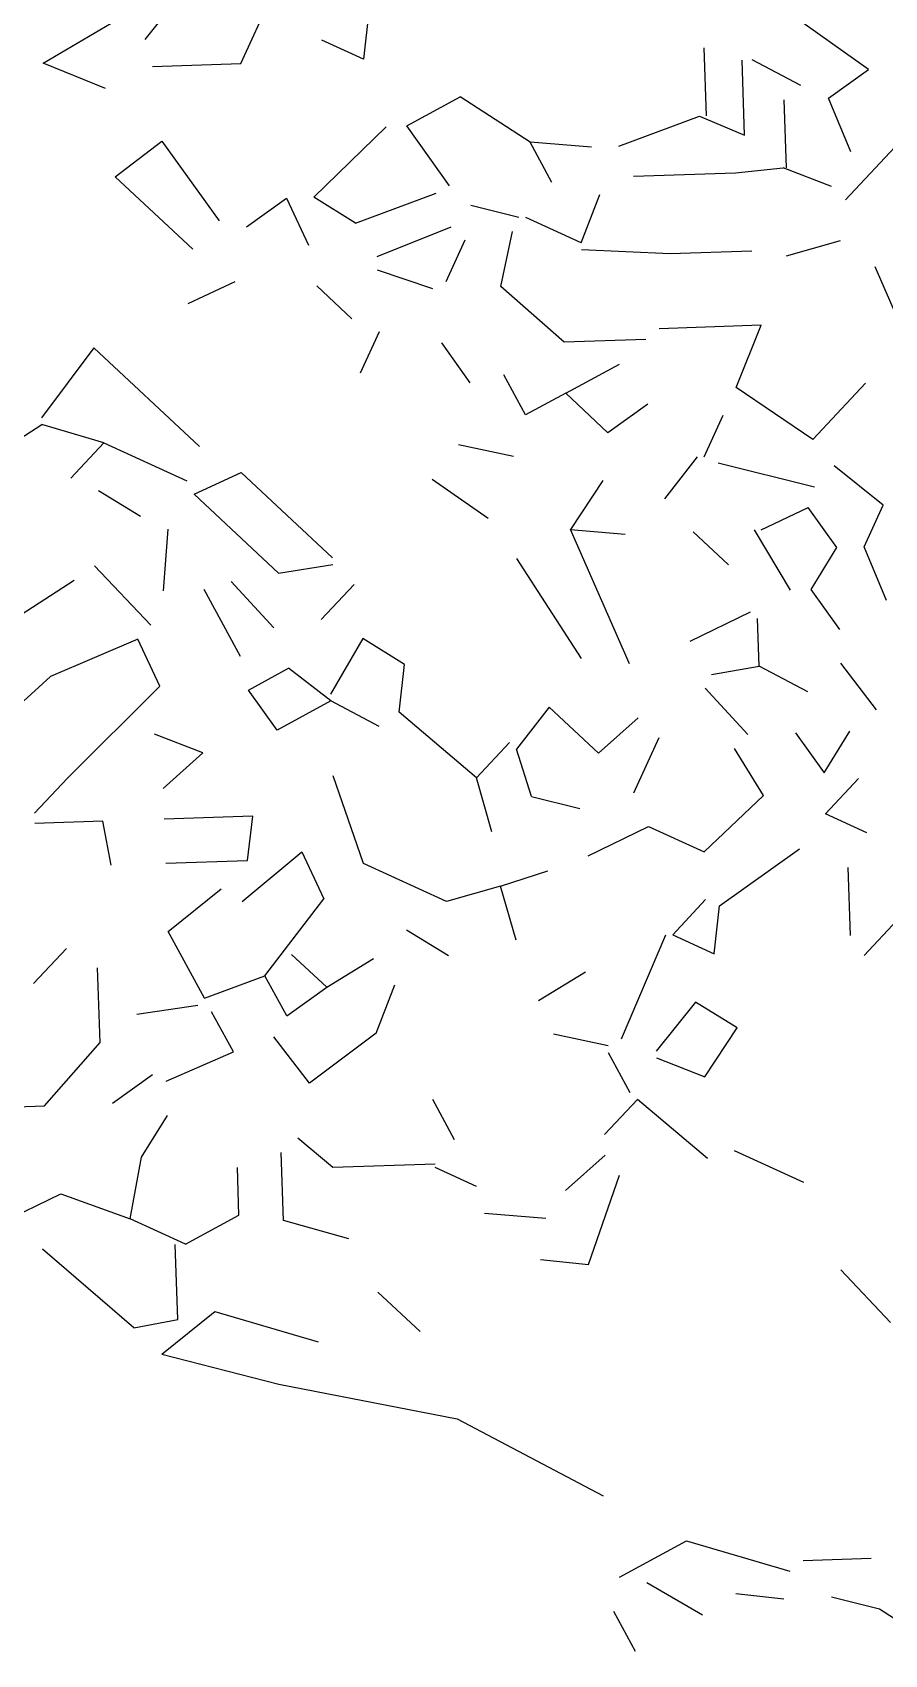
# Model space of a CAD drawing. Header units: inches. Extents: x -241 to -33, y 8 to 217.
# Drawn here: x -123.82 to -98.81, y 50.63 to 98.27 of the extents above; entities that cross this region are included whole.
import ezdxf

# ---------------------------------------------------------------- set-up
doc = ezdxf.new("R2010")
doc.units = ezdxf.units.IN
doc.header["$MEASUREMENT"] = 0
doc.layers.add('cben.net', color=7, linetype='Continuous')

# ---------------------------------------------------------------- blocks, each defined once
blk = doc.blocks.new('A$C18E60CC8')
at = {"layer": 'cben.net', "color": 3, "linetype": 'Continuous'}
for p, q in [((122.823, 89.231), (124.127, 92.076)), ((122.823, 89.231), (124.127, 92.076)), ((122.823, 89.231), (124.127, 92.076)), ((141.238, 89.052), (137.754, 91.536)), ((141.238, 89.052), (137.754, 91.536)), ((141.238, 89.052), (137.754, 91.536)), ((141.238, 89.052), (137.754, 91.536)), ((121.15, 91.375), (119.996, 89.936)), ((121.15, 91.375), (119.996, 89.936)), ((126.573, 90.758), (126.422, 89.352)), ((117.019, 89.235), (119.176, 90.509)), ((126.422, 89.352), (125.2, 89.912)), ((126.422, 89.352), (125.2, 89.912)), ((136.483, 87.691), (136.415, 89.689)), ((118.845, 88.495), (117.019, 89.235)), ((118.845, 88.495), (117.019, 89.235)), ((118.845, 88.495), (117.019, 89.235)), ((118.845, 88.495), (117.019, 89.235)), ((118.845, 88.495), (117.019, 89.235)), ((118.845, 88.495), (117.019, 89.235)), ((118.845, 88.495), (117.019, 89.235)), ((118.845, 88.495), (117.019, 89.235)), ((120.225, 89.143), (122.823, 89.231)), ((120.225, 89.143), (122.823, 89.231)), ((120.225, 89.143), (122.823, 89.231)), ((137.602, 87.129), (137.529, 89.326)), ((137.602, 87.129), (137.529, 89.326)), ((137.602, 87.129), (137.529, 89.326)), ((137.602, 87.129), (137.529, 89.326)), ((139.254, 88.585), (137.829, 89.335)), ((140.067, 88.211), (141.238, 89.052)), ((140.067, 88.211), (141.238, 89.052)), ((140.067, 88.211), (141.238, 89.052)), ((127.687, 87.394), (129.26, 88.248)), ((127.687, 87.394), (129.26, 88.248)), ((127.687, 87.394), (129.26, 88.248)), ((127.687, 87.394), (129.26, 88.248)), ((127.687, 87.394), (129.26, 88.248)), ((131.305, 86.915), (129.26, 88.248)), ((131.305, 86.915), (129.26, 88.248)), ((131.305, 86.915), (129.26, 88.248)), ((131.305, 86.915), (129.26, 88.248)), ((131.305, 86.915), (129.26, 88.248)), ((138.834, 86.169), (138.766, 88.167)), ((140.72, 86.633), (140.067, 88.211)), ((140.72, 86.633), (140.067, 88.211)), ((133.911, 86.803), (136.284, 87.684)), ((133.911, 86.803), (136.284, 87.684)), ((136.284, 87.684), (137.602, 87.129)), ((136.284, 87.684), (137.602, 87.129)), ((136.284, 87.684), (137.602, 87.129)), ((136.284, 87.684), (137.602, 87.129)), ((124.957, 85.3), (127.086, 87.374)), ((124.957, 85.3), (127.086, 87.374)), ((124.957, 85.3), (127.086, 87.374)), ((124.957, 85.3), (127.086, 87.374)), ((128.947, 85.635), (127.687, 87.394)), ((128.947, 85.635), (127.687, 87.394)), ((128.947, 85.635), (127.687, 87.394)), ((119.132, 85.904), (120.498, 86.949)), ((119.132, 85.904), (120.498, 86.949)), ((120.498, 86.949), (122.179, 84.606)), ((120.498, 86.949), (122.179, 84.606)), ((120.498, 86.949), (122.179, 84.606)), ((120.498, 86.949), (122.179, 84.606)), ((120.498, 86.949), (122.179, 84.606)), ((120.498, 86.949), (122.179, 84.606)), ((133.11, 86.777), (131.305, 86.915)), ((133.11, 86.777), (131.305, 86.915)), ((131.946, 85.737), (131.305, 86.915)), ((131.946, 85.737), (131.305, 86.915)), ((131.946, 85.737), (131.305, 86.915)), ((131.946, 85.737), (131.305, 86.915)), ((131.946, 85.737), (131.305, 86.915)), ((140.566, 85.228), (142.306, 87.087)), ((140.566, 85.228), (142.306, 87.087)), ((121.406, 83.78), (119.132, 85.904)), ((121.406, 83.78), (119.132, 85.904)), ((134.341, 85.917), (137.34, 86.017)), ((134.341, 85.917), (137.34, 86.017)), ((134.341, 85.917), (137.34, 86.017)), ((137.34, 86.017), (138.734, 86.166)), ((140.154, 85.613), (138.734, 86.166)), ((140.154, 85.613), (138.734, 86.166)), ((122.985, 84.432), (124.156, 85.272)), ((122.985, 84.432), (124.156, 85.272)), ((122.985, 84.432), (124.156, 85.272)), ((124.156, 85.272), (124.805, 83.895)), ((124.156, 85.272), (124.805, 83.895)), ((124.156, 85.272), (124.805, 83.895)), ((126.182, 84.54), (124.957, 85.3)), ((126.182, 84.54), (124.957, 85.3)), ((126.182, 84.54), (124.957, 85.3)), ((126.182, 84.54), (124.957, 85.3)), ((126.182, 84.54), (124.957, 85.3)), ((126.182, 84.54), (128.555, 85.421)), ((126.182, 84.54), (128.555, 85.421)), ((126.182, 84.54), (128.555, 85.421)), ((126.182, 84.54), (128.555, 85.421)), ((126.182, 84.54), (128.555, 85.421)), ((126.182, 84.54), (128.555, 85.421)), ((126.182, 84.54), (128.555, 85.421)), ((126.182, 84.54), (128.555, 85.421)), ((132.806, 83.965), (133.358, 85.384)), ((132.806, 83.965), (133.358, 85.384)), ((132.806, 83.965), (133.358, 85.384)), ((130.981, 84.703), (129.567, 85.056)), ((130.981, 84.703), (129.567, 85.056)), ((126.817, 83.562), (128.987, 84.435)), ((126.817, 83.562), (128.987, 84.435)), ((126.817, 83.562), (128.987, 84.435)), ((126.817, 83.562), (128.987, 84.435)), ((132.806, 83.965), (131.18, 84.708)), ((128.842, 82.83), (129.401, 84.049)), ((130.448, 82.683), (130.792, 84.296)), ((130.448, 82.683), (130.792, 84.296)), ((130.448, 82.683), (130.792, 84.296)), ((130.448, 82.683), (130.792, 84.296)), ((130.448, 82.683), (130.792, 84.296)), ((130.448, 82.683), (130.792, 84.296)), ((140.407, 84.02), (138.821, 83.568)), ((140.407, 84.02), (138.821, 83.568)), ((140.407, 84.02), (138.821, 83.568)), ((140.407, 84.02), (138.821, 83.568)), ((140.407, 84.02), (138.821, 83.568)), ((140.407, 84.02), (138.821, 83.568)), ((140.407, 84.02), (138.821, 83.568)), ((132.814, 83.763), (135.419, 83.652)), ((132.814, 83.763), (135.419, 83.652)), ((135.419, 83.652), (137.816, 83.732)), ((135.419, 83.652), (137.816, 83.732)), ((135.419, 83.652), (137.816, 83.732)), ((128.45, 82.615), (126.83, 83.163)), ((128.45, 82.615), (126.83, 83.163)), ((128.45, 82.615), (126.83, 83.163)), ((142.3, 81.282), (141.434, 83.254)), ((142.3, 81.282), (141.434, 83.254)), ((142.3, 81.282), (141.434, 83.254)), ((142.3, 81.282), (141.434, 83.254)), ((122.639, 82.82), (121.258, 82.174)), ((122.639, 82.82), (121.258, 82.174)), ((122.639, 82.82), (121.258, 82.174)), ((126.077, 81.735), (125.045, 82.701)), ((126.077, 81.735), (125.045, 82.701)), ((126.077, 81.735), (125.045, 82.701)), ((132.305, 81.046), (130.448, 82.683)), ((132.305, 81.046), (130.448, 82.683)), ((138.091, 81.542), (135.092, 81.44)), ((138.091, 81.542), (135.092, 81.44)), ((138.091, 81.542), (135.092, 81.44)), ((137.353, 79.717), (138.091, 81.542)), ((137.353, 79.717), (138.091, 81.542)), ((137.353, 79.717), (138.091, 81.542)), ((137.353, 79.717), (138.091, 81.542)), ((137.353, 79.717), (138.091, 81.542)), ((137.353, 79.717), (138.091, 81.542)), ((137.353, 79.717), (138.091, 81.542)), ((137.353, 79.717), (138.091, 81.542)), ((137.353, 79.717), (138.091, 81.542)), ((137.353, 79.717), (138.091, 81.542)), ((126.332, 80.143), (126.89, 81.363)), ((126.332, 80.143), (126.89, 81.363)), ((126.332, 80.143), (126.89, 81.363)), ((128.703, 81.024), (129.543, 79.852)), ((128.703, 81.024), (129.543, 79.852)), ((134.703, 81.127), (132.305, 81.046)), ((134.703, 81.127), (132.305, 81.046)), ((134.703, 81.127), (132.305, 81.046)), ((118.5, 80.88), (116.971, 78.827)), ((121.602, 77.983), (118.5, 80.88)), ((121.602, 77.983), (118.5, 80.88)), ((121.602, 77.983), (118.5, 80.88)), ((131.177, 78.907), (130.536, 80.085)), ((131.177, 78.907), (130.536, 80.085)), ((131.177, 78.907), (130.536, 80.085)), ((131.177, 78.907), (130.536, 80.085)), ((131.177, 78.907), (130.536, 80.085)), ((131.177, 78.907), (130.536, 80.085)), ((131.177, 78.907), (130.536, 80.085)), ((132.354, 79.547), (133.927, 80.4)), ((132.354, 79.547), (133.927, 80.4)), ((139.605, 78.192), (137.353, 79.717)), ((139.605, 78.192), (137.353, 79.717)), ((141.151, 79.845), (139.605, 78.192)), ((141.151, 79.845), (139.605, 78.192)), ((141.151, 79.845), (139.605, 78.192)), ((132.354, 79.547), (131.177, 78.907)), ((132.354, 79.547), (131.177, 78.907)), ((133.594, 78.387), (132.354, 79.547)), ((133.594, 78.387), (132.354, 79.547)), ((133.594, 78.387), (132.354, 79.547)), ((134.767, 79.228), (133.594, 78.387)), ((115.018, 77.36), (116.979, 78.627)), ((115.018, 77.36), (116.979, 78.627)), ((115.018, 77.36), (116.979, 78.627)), ((115.018, 77.36), (116.979, 78.627)), ((115.018, 77.36), (116.979, 78.627)), ((115.018, 77.36), (116.979, 78.627)), ((115.018, 77.36), (116.979, 78.627)), ((115.018, 77.36), (116.979, 78.627)), ((115.018, 77.36), (116.979, 78.627)), ((118.797, 78.087), (116.979, 78.627)), ((118.797, 78.087), (116.979, 78.627)), ((118.797, 78.087), (116.979, 78.627)), ((118.797, 78.087), (116.979, 78.627)), ((118.797, 78.087), (116.979, 78.627)), ((118.797, 78.087), (116.979, 78.627)), ((118.797, 78.087), (116.979, 78.627)), ((118.797, 78.087), (116.979, 78.627)), ((118.797, 78.087), (116.979, 78.627)), ((136.419, 77.682), (136.979, 78.902)), ((117.83, 77.054), (118.797, 78.087)), ((117.83, 77.054), (118.797, 78.087)), ((117.83, 77.054), (118.797, 78.087)), ((118.797, 78.087), (121.234, 76.97)), ((129.203, 78.04), (130.816, 77.693)), ((129.203, 78.04), (130.816, 77.693)), ((135.26, 76.443), (136.219, 77.675)), ((135.26, 76.443), (136.219, 77.675)), ((135.26, 76.443), (136.219, 77.675)), ((135.26, 76.443), (136.219, 77.675)), ((135.26, 76.443), (136.219, 77.675)), ((121.448, 76.577), (122.827, 77.223)), ((122.827, 77.223), (125.513, 74.713)), ((122.827, 77.223), (125.513, 74.713)), ((122.827, 77.223), (125.513, 74.713)), ((139.651, 76.791), (136.827, 77.496)), ((139.651, 76.791), (136.827, 77.496)), ((139.651, 76.791), (136.827, 77.496)), ((139.651, 76.791), (136.827, 77.496)), ((139.651, 76.791), (136.827, 77.496)), ((139.651, 76.791), (136.827, 77.496)), ((139.651, 76.791), (136.827, 77.496)), ((139.651, 76.791), (136.827, 77.496)), ((139.651, 76.791), (136.827, 77.496)), ((141.671, 76.26), (140.231, 77.411)), ((141.671, 76.26), (140.231, 77.411)), ((130.076, 75.868), (128.438, 77.012)), ((130.076, 75.868), (128.438, 77.012)), ((130.076, 75.868), (128.438, 77.012)), ((130.076, 75.868), (128.438, 77.012)), ((130.076, 75.868), (128.438, 77.012)), ((130.076, 75.868), (128.438, 77.012)), ((130.076, 75.868), (128.438, 77.012)), ((133.442, 76.983), (132.49, 75.549)), ((133.442, 76.983), (132.49, 75.549)), ((119.87, 75.923), (118.643, 76.683)), ((119.87, 75.923), (118.643, 76.683)), ((119.87, 75.923), (118.643, 76.683)), ((119.87, 75.923), (118.643, 76.683)), ((119.87, 75.923), (118.643, 76.683)), ((119.87, 75.923), (118.643, 76.683)), ((119.87, 75.923), (118.643, 76.683)), ((119.87, 75.923), (118.643, 76.683)), ((123.928, 74.258), (121.448, 76.577)), ((123.928, 74.258), (121.448, 76.577)), ((123.928, 74.258), (121.448, 76.577)), ((123.928, 74.258), (121.448, 76.577)), ((123.928, 74.258), (121.448, 76.577)), ((141.112, 75.038), (141.671, 76.26)), ((138.093, 75.538), (139.473, 76.187)), ((138.093, 75.538), (139.473, 76.187)), ((138.093, 75.538), (139.473, 76.187)), ((138.093, 75.538), (139.473, 76.187)), ((138.093, 75.538), (139.473, 76.187)), ((138.093, 75.538), (139.473, 76.187)), ((138.093, 75.538), (139.473, 76.187)), ((140.312, 75.013), (139.473, 76.187)), ((140.312, 75.013), (139.473, 76.187)), ((140.312, 75.013), (139.473, 76.187)), ((140.312, 75.013), (139.473, 76.187)), ((140.312, 75.013), (139.473, 76.187)), ((140.312, 75.013), (139.473, 76.187)), ((140.312, 75.013), (139.473, 76.187)), ((140.312, 75.013), (139.473, 76.187)), ((140.312, 75.013), (139.473, 76.187)), ((140.312, 75.013), (139.473, 76.187)), ((140.312, 75.013), (139.473, 76.187)), ((140.312, 75.013), (139.473, 76.187)), ((140.312, 75.013), (139.473, 76.187)), ((120.544, 73.744), (120.683, 75.551)), ((120.544, 73.744), (120.683, 75.551)), ((120.544, 73.744), (120.683, 75.551)), ((120.544, 73.744), (120.683, 75.551)), ((120.544, 73.744), (120.683, 75.551)), ((134.224, 71.603), (132.49, 75.549)), ((134.224, 71.603), (132.49, 75.549)), ((134.224, 71.603), (132.49, 75.549)), ((134.224, 71.603), (132.49, 75.549)), ((134.224, 71.603), (132.49, 75.549)), ((134.224, 71.603), (132.49, 75.549)), ((134.224, 71.603), (132.49, 75.549)), ((134.224, 71.603), (132.49, 75.549)), ((132.49, 75.549), (134.095, 75.403)), ((136.095, 75.471), (137.128, 74.506)), ((136.095, 75.471), (137.128, 74.506)), ((138.953, 73.766), (137.893, 75.531)), ((138.953, 73.766), (137.893, 75.531)), ((138.953, 73.766), (137.893, 75.531)), ((138.953, 73.766), (137.893, 75.531)), ((139.554, 73.786), (140.312, 75.013)), ((139.554, 73.786), (140.312, 75.013)), ((139.554, 73.786), (140.312, 75.013)), ((139.554, 73.786), (140.312, 75.013)), ((139.554, 73.786), (140.312, 75.013)), ((139.554, 73.786), (140.312, 75.013)), ((141.764, 73.46), (141.112, 75.038)), ((141.764, 73.46), (141.112, 75.038)), ((118.519, 74.476), (120.178, 72.731)), ((118.519, 74.476), (120.178, 72.731)), ((118.519, 74.476), (120.178, 72.731)), ((118.519, 74.476), (120.178, 72.731)), ((118.519, 74.476), (120.178, 72.731)), ((123.928, 74.258), (125.521, 74.513)), ((123.928, 74.258), (125.521, 74.513)), ((132.817, 71.759), (130.917, 74.694)), ((132.817, 71.759), (130.917, 74.694)), ((132.817, 71.759), (130.917, 74.694)), ((132.817, 71.759), (130.917, 74.694)), ((132.817, 71.759), (130.917, 74.694)), ((132.817, 71.759), (130.917, 74.694)), ((114.994, 72.156), (117.931, 74.057)), ((114.994, 72.156), (117.931, 74.057)), ((114.994, 72.156), (117.931, 74.057)), ((122.536, 74.013), (123.783, 72.653)), ((122.536, 74.013), (123.783, 72.653)), ((125.176, 72.9), (126.141, 73.932)), ((125.176, 72.9), (126.141, 73.932)), ((122.811, 71.819), (121.743, 73.784)), ((122.811, 71.819), (121.743, 73.784)), ((122.811, 71.819), (121.743, 73.784)), ((140.394, 72.612), (139.554, 73.786)), ((140.394, 72.612), (139.554, 73.786)), ((140.394, 72.612), (139.554, 73.786)), ((140.394, 72.612), (139.554, 73.786)), ((140.394, 72.612), (139.554, 73.786)), ((136.003, 72.264), (137.774, 73.125)), ((136.003, 72.264), (137.774, 73.125)), ((136.003, 72.264), (137.774, 73.125)), ((136.003, 72.264), (137.774, 73.125)), ((136.003, 72.264), (137.774, 73.125)), ((138.029, 71.534), (137.981, 72.933)), ((138.029, 71.534), (137.981, 72.933)), ((138.029, 71.534), (137.981, 72.933)), ((119.791, 72.319), (117.228, 71.232)), ((119.791, 72.319), (117.228, 71.232)), ((119.791, 72.319), (117.228, 71.232)), ((119.791, 72.319), (117.228, 71.232)), ((120.438, 70.939), (119.791, 72.319)), ((120.438, 70.939), (119.791, 72.319)), ((126.394, 72.341), (125.449, 70.708)), ((126.394, 72.341), (125.449, 70.708)), ((126.394, 72.341), (125.449, 70.708)), ((127.621, 71.583), (126.394, 72.341)), ((127.621, 71.583), (126.394, 72.341)), ((127.621, 71.583), (126.394, 72.341)), ((127.621, 71.583), (126.394, 72.341)), ((127.621, 71.583), (126.394, 72.341)), ((127.621, 71.583), (126.394, 72.341)), ((123.043, 70.827), (124.222, 71.468)), ((123.043, 70.827), (124.222, 71.468)), ((125.457, 70.508), (124.222, 71.468)), ((125.457, 70.508), (124.222, 71.468)), ((127.469, 70.175), (127.621, 71.583)), ((127.469, 70.175), (127.621, 71.583)), ((127.469, 70.175), (127.621, 71.583)), ((136.635, 71.287), (138.029, 71.534)), ((136.635, 71.287), (138.029, 71.534)), ((139.455, 70.781), (138.029, 71.534)), ((139.455, 70.781), (138.029, 71.534)), ((139.455, 70.781), (138.029, 71.534)), ((139.455, 70.781), (138.029, 71.534)), ((139.455, 70.781), (138.029, 71.534)), ((139.455, 70.781), (138.029, 71.534)), ((139.455, 70.781), (138.029, 71.534)), ((139.455, 70.781), (138.029, 71.534)), ((141.475, 70.25), (140.427, 71.614)), ((141.475, 70.25), (140.427, 71.614)), ((141.475, 70.25), (140.427, 71.614)), ((141.475, 70.25), (140.427, 71.614)), ((141.475, 70.25), (140.427, 71.614)), ((141.475, 70.25), (140.427, 71.614)), ((141.475, 70.25), (140.427, 71.614)), ((117.228, 71.232), (115.869, 69.985)), ((117.728, 68.245), (120.438, 70.939)), ((117.728, 68.245), (120.438, 70.939)), ((117.728, 68.245), (120.438, 70.939)), ((117.728, 68.245), (120.438, 70.939)), ((123.884, 69.655), (123.043, 70.827)), ((123.884, 69.655), (123.043, 70.827)), ((123.884, 69.655), (123.043, 70.827)), ((123.884, 69.655), (123.043, 70.827)), ((123.884, 69.655), (123.043, 70.827)), ((123.884, 69.655), (123.043, 70.827)), ((123.884, 69.655), (123.043, 70.827)), ((125.457, 70.508), (123.884, 69.655)), ((125.457, 70.508), (123.884, 69.655)), ((125.457, 70.508), (123.884, 69.655)), ((125.457, 70.508), (123.884, 69.655)), ((126.881, 69.756), (125.457, 70.508)), ((126.881, 69.756), (125.457, 70.508)), ((126.881, 69.756), (125.457, 70.508)), ((137.697, 69.521), (136.448, 70.88)), ((137.697, 69.521), (136.448, 70.88)), ((137.697, 69.521), (136.448, 70.88)), ((137.697, 69.521), (136.448, 70.88)), ((137.697, 69.521), (136.448, 70.88)), ((129.736, 68.253), (127.469, 70.175)), ((129.736, 68.253), (127.469, 70.175)), ((129.736, 68.253), (127.469, 70.175)), ((129.736, 68.253), (127.469, 70.175)), ((129.736, 68.253), (127.469, 70.175)), ((129.736, 68.253), (127.469, 70.175)), ((129.736, 68.253), (127.469, 70.175)), ((129.736, 68.253), (127.469, 70.175)), ((129.736, 68.253), (127.469, 70.175)), ((131.865, 70.325), (130.908, 69.091)), ((131.865, 70.325), (130.908, 69.091)), ((131.865, 70.325), (130.908, 69.091)), ((131.865, 70.325), (130.908, 69.091)), ((133.314, 68.974), (131.865, 70.325)), ((133.314, 68.974), (131.865, 70.325)), ((133.314, 68.974), (134.478, 70.014)), ((133.314, 68.974), (134.478, 70.014)), ((133.314, 68.974), (134.478, 70.014)), ((133.314, 68.974), (134.478, 70.014)), ((133.314, 68.974), (134.478, 70.014)), ((133.314, 68.974), (134.478, 70.014)), ((139.094, 69.569), (139.935, 68.397)), ((139.094, 69.569), (139.935, 68.397)), ((139.094, 69.569), (139.935, 68.397)), ((139.094, 69.569), (139.935, 68.397)), ((139.094, 69.569), (139.935, 68.397)), ((139.094, 69.569), (139.935, 68.397)), ((139.094, 69.569), (139.935, 68.397)), ((139.094, 69.569), (139.935, 68.397)), ((139.935, 68.397), (140.695, 69.622)), ((121.705, 68.981), (120.286, 69.534)), ((129.736, 68.253), (130.701, 69.285)), ((131.353, 67.705), (130.908, 69.091)), ((131.353, 67.705), (130.908, 69.091)), ((134.352, 67.808), (135.099, 69.434)), ((134.352, 67.808), (135.099, 69.434)), ((134.352, 67.808), (135.099, 69.434)), ((138.157, 67.736), (137.309, 69.109)), ((138.157, 67.736), (137.309, 69.109)), ((138.157, 67.736), (137.309, 69.109)), ((138.157, 67.736), (137.309, 69.109)), ((138.157, 67.736), (137.309, 69.109)), ((138.157, 67.736), (137.309, 69.109)), ((138.157, 67.736), (137.309, 69.109)), ((120.54, 67.941), (121.705, 68.981)), ((116.763, 67.213), (117.728, 68.245)), ((116.763, 67.213), (117.728, 68.245)), ((116.763, 67.213), (117.728, 68.245)), ((116.763, 67.213), (117.728, 68.245)), ((116.763, 67.213), (117.728, 68.245)), ((116.763, 67.213), (117.728, 68.245)), ((116.763, 67.213), (117.728, 68.245)), ((116.763, 67.213), (117.728, 68.245)), ((116.763, 67.213), (117.728, 68.245)), ((116.763, 67.213), (117.728, 68.245)), ((126.418, 65.739), (125.53, 68.309)), ((126.418, 65.739), (125.53, 68.309)), ((126.418, 65.739), (125.53, 68.309)), ((130.188, 66.665), (129.736, 68.253)), ((130.188, 66.665), (129.736, 68.253)), ((130.188, 66.665), (129.736, 68.253)), ((130.188, 66.665), (129.736, 68.253)), ((130.188, 66.665), (129.736, 68.253)), ((130.188, 66.665), (129.736, 68.253)), ((139.975, 67.196), (140.942, 68.229)), ((139.975, 67.196), (140.942, 68.229)), ((139.975, 67.196), (140.942, 68.229)), ((139.975, 67.196), (140.942, 68.229)), ((131.353, 67.705), (132.766, 67.354)), ((131.353, 67.705), (132.766, 67.354)), ((131.353, 67.705), (132.766, 67.354)), ((131.353, 67.705), (132.766, 67.354)), ((136.412, 66.075), (138.157, 67.736)), ((136.412, 66.075), (138.157, 67.736)), ((136.412, 66.075), (138.157, 67.736)), ((136.412, 66.075), (138.157, 67.736)), ((141.194, 66.638), (139.975, 67.196)), ((141.194, 66.638), (139.975, 67.196)), ((141.194, 66.638), (139.975, 67.196)), ((141.194, 66.638), (139.975, 67.196)), ((118.771, 66.98), (116.772, 66.912)), ((119.015, 65.687), (118.771, 66.98)), ((119.015, 65.687), (118.771, 66.98)), ((119.015, 65.687), (118.771, 66.98)), ((119.015, 65.687), (118.771, 66.98)), ((123.168, 67.128), (120.569, 67.04)), ((123.168, 67.128), (120.569, 67.04)), ((123.168, 67.128), (120.569, 67.04)), ((123.168, 67.128), (120.569, 67.04)), ((123.168, 67.128), (120.569, 67.04)), ((123.168, 67.128), (120.569, 67.04)), ((123.168, 67.128), (120.569, 67.04)), ((123.168, 67.128), (120.569, 67.04)), ((123.012, 65.823), (123.168, 67.128)), ((133.013, 65.96), (134.786, 66.821)), ((133.013, 65.96), (134.786, 66.821)), ((134.786, 66.821), (136.412, 66.075)), ((134.786, 66.821), (136.412, 66.075)), ((134.786, 66.821), (136.412, 66.075)), ((134.786, 66.821), (136.412, 66.075)), ((134.786, 66.821), (136.412, 66.075)), ((134.786, 66.821), (136.412, 66.075)), ((134.786, 66.821), (136.412, 66.075)), ((120.613, 65.742), (123.012, 65.823)), ((120.613, 65.742), (123.012, 65.823)), ((120.613, 65.742), (123.012, 65.823)), ((120.613, 65.742), (123.012, 65.823)), ((122.855, 64.618), (124.605, 66.077)), ((122.855, 64.618), (124.605, 66.077)), ((122.855, 64.618), (124.605, 66.077)), ((122.855, 64.618), (124.605, 66.077)), ((122.855, 64.618), (124.605, 66.077)), ((122.855, 64.618), (124.605, 66.077)), ((124.605, 66.077), (125.251, 64.698)), ((124.605, 66.077), (125.251, 64.698)), ((124.605, 66.077), (125.251, 64.698)), ((136.864, 64.49), (139.21, 66.171)), ((128.855, 64.62), (126.418, 65.739)), ((128.855, 64.62), (126.418, 65.739)), ((128.855, 64.62), (126.418, 65.739)), ((130.443, 65.074), (131.829, 65.521)), ((130.443, 65.074), (131.829, 65.521)), ((130.443, 65.074), (131.829, 65.521)), ((130.443, 65.074), (131.829, 65.521)), ((130.443, 65.074), (131.829, 65.521)), ((130.443, 65.074), (131.829, 65.521)), ((130.443, 65.074), (131.829, 65.521)), ((140.63, 65.618), (140.698, 63.618)), ((140.63, 65.618), (140.698, 63.618)), ((120.681, 63.743), (122.239, 64.995)), ((120.681, 63.743), (122.239, 64.995)), ((120.681, 63.743), (122.239, 64.995)), ((130.443, 65.074), (128.855, 64.62)), ((130.443, 65.074), (128.855, 64.62)), ((130.443, 65.074), (128.855, 64.62)), ((130.443, 65.074), (128.855, 64.62)), ((130.443, 65.074), (128.855, 64.62)), ((130.897, 63.488), (130.443, 65.074)), ((130.897, 63.488), (130.443, 65.074)), ((123.527, 62.439), (125.251, 64.698)), ((135.494, 63.642), (136.459, 64.677)), ((135.494, 63.642), (136.459, 64.677)), ((135.494, 63.642), (136.459, 64.677)), ((136.712, 63.085), (136.864, 64.49)), ((141.116, 63.034), (142.083, 64.067)), ((121.749, 61.778), (120.681, 63.743)), ((121.749, 61.778), (120.681, 63.743)), ((121.749, 61.778), (120.681, 63.743)), ((128.91, 63.021), (127.685, 63.779)), ((128.91, 63.021), (127.685, 63.779)), ((128.91, 63.021), (127.685, 63.779)), ((128.91, 63.021), (127.685, 63.779)), ((128.91, 63.021), (127.685, 63.779)), ((133.995, 60.591), (135.295, 63.636)), ((133.995, 60.591), (135.295, 63.636)), ((133.995, 60.591), (135.295, 63.636)), ((133.995, 60.591), (135.295, 63.636)), ((133.995, 60.591), (135.295, 63.636)), ((133.995, 60.591), (135.295, 63.636)), ((133.995, 60.591), (135.295, 63.636)), ((135.494, 63.642), (136.712, 63.085)), ((135.494, 63.642), (136.712, 63.085)), ((135.494, 63.642), (136.712, 63.085)), ((135.494, 63.642), (136.712, 63.085)), ((135.494, 63.642), (136.712, 63.085)), ((116.732, 62.21), (117.697, 63.243)), ((116.732, 62.21), (117.697, 63.243)), ((116.732, 62.21), (117.697, 63.243)), ((116.732, 62.21), (117.697, 63.243)), ((116.732, 62.21), (117.697, 63.243)), ((125.339, 62.1), (124.307, 63.065)), ((125.339, 62.1), (126.713, 62.946)), ((125.339, 62.1), (126.713, 62.946)), ((125.339, 62.1), (126.713, 62.946)), ((118.691, 60.476), (118.616, 62.673)), ((118.691, 60.476), (118.616, 62.673)), ((121.749, 61.778), (123.527, 62.439)), ((121.749, 61.778), (123.527, 62.439)), ((121.749, 61.778), (123.527, 62.439)), ((124.167, 61.26), (123.527, 62.439)), ((124.167, 61.26), (123.527, 62.439)), ((124.167, 61.26), (123.527, 62.439)), ((131.556, 61.708), (132.929, 62.556)), ((131.556, 61.708), (132.929, 62.556)), ((131.556, 61.708), (132.929, 62.556)), ((131.556, 61.708), (132.929, 62.556)), ((131.556, 61.708), (132.929, 62.556)), ((124.167, 61.26), (125.339, 62.1)), ((124.167, 61.26), (125.339, 62.1)), ((124.167, 61.26), (125.339, 62.1)), ((124.167, 61.26), (125.339, 62.1)), ((126.786, 60.749), (127.339, 62.168)), ((126.786, 60.749), (127.339, 62.168)), ((126.786, 60.749), (127.339, 62.168)), ((126.786, 60.749), (127.339, 62.168)), ((126.786, 60.749), (127.339, 62.168)), ((126.786, 60.749), (127.339, 62.168)), ((119.764, 61.311), (121.555, 61.573)), ((119.764, 61.311), (121.555, 61.573)), ((136.161, 61.664), (135.007, 60.225)), ((136.161, 61.664), (135.007, 60.225)), ((136.161, 61.664), (135.007, 60.225)), ((136.161, 61.664), (135.007, 60.225)), ((136.161, 61.664), (135.007, 60.225)), ((137.388, 60.905), (136.161, 61.664)), ((137.388, 60.905), (136.161, 61.664)), ((122.602, 60.207), (121.961, 61.384)), ((122.602, 60.207), (121.961, 61.384)), ((124.836, 59.28), (123.788, 60.648)), ((124.836, 59.28), (123.788, 60.648)), ((124.836, 59.28), (123.788, 60.648)), ((124.836, 59.28), (123.788, 60.648)), ((124.836, 59.28), (123.788, 60.648)), ((124.836, 59.28), (123.788, 60.648)), ((126.786, 60.749), (124.836, 59.28)), ((126.786, 60.749), (124.836, 59.28)), ((133.603, 60.377), (131.99, 60.723)), ((133.603, 60.377), (131.99, 60.723)), ((133.603, 60.377), (131.99, 60.723)), ((133.603, 60.377), (131.99, 60.723)), ((136.436, 59.473), (137.388, 60.905)), ((136.436, 59.473), (137.388, 60.905)), ((136.436, 59.473), (137.388, 60.905)), ((136.436, 59.473), (137.388, 60.905)), ((136.436, 59.473), (137.388, 60.905)), ((136.436, 59.473), (137.388, 60.905)), ((136.436, 59.473), (137.388, 60.905)), ((117.052, 58.618), (118.691, 60.476)), ((117.052, 58.618), (118.691, 60.476)), ((117.052, 58.618), (118.691, 60.476)), ((117.052, 58.618), (118.691, 60.476)), ((117.052, 58.618), (118.691, 60.476)), ((117.052, 58.618), (118.691, 60.476)), ((117.052, 58.618), (118.691, 60.476)), ((117.052, 58.618), (118.691, 60.476)), ((117.052, 58.618), (118.691, 60.476)), ((120.63, 59.339), (122.602, 60.207)), ((120.63, 59.339), (122.602, 60.207)), ((120.63, 59.339), (122.602, 60.207)), ((120.63, 59.339), (122.602, 60.207)), ((134.249, 58.998), (133.61, 60.179)), ((134.249, 58.998), (133.61, 60.179)), ((134.249, 58.998), (133.61, 60.179)), ((135.015, 60.024), (136.436, 59.473)), ((120.223, 59.526), (119.052, 58.685)), ((120.223, 59.526), (119.052, 58.685)), ((120.223, 59.526), (119.052, 58.685)), ((120.223, 59.526), (119.052, 58.685)), ((120.223, 59.526), (119.052, 58.685)), ((120.223, 59.526), (119.052, 58.685)), ((120.223, 59.526), (119.052, 58.685)), ((114.853, 58.542), (117.052, 58.618)), ((114.853, 58.542), (117.052, 58.618)), ((114.853, 58.542), (117.052, 58.618)), ((129.091, 57.623), (128.454, 58.802)), ((129.091, 57.623), (128.454, 58.802)), ((129.091, 57.623), (128.454, 58.802)), ((133.489, 57.773), (134.456, 58.806)), ((133.489, 57.773), (134.456, 58.806)), ((133.489, 57.773), (134.456, 58.806)), ((133.489, 57.773), (134.456, 58.806)), ((133.489, 57.773), (134.456, 58.806)), ((136.516, 57.074), (134.456, 58.806)), ((136.516, 57.074), (134.456, 58.806)), ((136.516, 57.074), (134.456, 58.806)), ((136.516, 57.074), (134.456, 58.806)), ((119.905, 57.114), (120.665, 58.339)), ((119.905, 57.114), (120.665, 58.339)), ((119.905, 57.114), (120.665, 58.339)), ((119.905, 57.114), (120.665, 58.339)), ((125.517, 56.803), (124.488, 57.669)), ((125.517, 56.803), (124.488, 57.669)), ((125.517, 56.803), (124.488, 57.669)), ((124.07, 55.252), (124.003, 57.253)), ((124.07, 55.252), (124.003, 57.253)), ((124.07, 55.252), (124.003, 57.253)), ((133.51, 57.173), (132.345, 56.133)), ((133.51, 57.173), (132.345, 56.133)), ((133.51, 57.173), (132.345, 56.133)), ((133.51, 57.173), (132.345, 56.133)), ((139.341, 56.369), (137.309, 57.301)), ((139.341, 56.369), (137.309, 57.301)), ((139.341, 56.369), (137.309, 57.301)), ((139.341, 56.369), (137.309, 57.301)), ((139.341, 56.369), (137.309, 57.301)), ((119.566, 55.302), (119.905, 57.114)), ((119.566, 55.302), (119.905, 57.114)), ((119.566, 55.302), (119.905, 57.114)), ((119.566, 55.302), (119.905, 57.114)), ((119.566, 55.302), (119.905, 57.114)), ((119.566, 55.302), (119.905, 57.114)), ((119.566, 55.302), (119.905, 57.114)), ((119.566, 55.302), (119.905, 57.114)), ((119.566, 55.302), (119.905, 57.114)), ((122.763, 55.41), (122.717, 56.808)), ((122.763, 55.41), (122.717, 56.808)), ((122.763, 55.41), (122.717, 56.808)), ((122.763, 55.41), (122.717, 56.808)), ((122.763, 55.41), (122.717, 56.808)), ((122.763, 55.41), (122.717, 56.808)), ((122.763, 55.41), (122.717, 56.808)), ((122.763, 55.41), (122.717, 56.808)), ((128.518, 56.906), (125.517, 56.803)), ((128.518, 56.906), (125.517, 56.803)), ((128.518, 56.906), (125.517, 56.803)), ((128.518, 56.906), (125.517, 56.803)), ((128.518, 56.906), (125.517, 56.803)), ((129.739, 56.245), (128.52, 56.805)), ((129.739, 56.245), (128.52, 56.805)), ((129.739, 56.245), (128.52, 56.805)), ((129.739, 56.245), (128.52, 56.805)), ((133.019, 53.956), (133.931, 56.587)), ((133.019, 53.956), (133.931, 56.587)), ((133.019, 53.956), (133.931, 56.587)), ((133.019, 53.956), (133.931, 56.587)), ((133.019, 53.956), (133.931, 56.587)), ((115.767, 55.173), (117.539, 56.032)), ((115.767, 55.173), (117.539, 56.032)), ((115.767, 55.173), (117.539, 56.032)), ((115.767, 55.173), (117.539, 56.032)), ((117.539, 56.032), (119.566, 55.302)), ((117.539, 56.032), (119.566, 55.302)), ((117.539, 56.032), (119.566, 55.302)), ((117.539, 56.032), (119.566, 55.302)), ((117.539, 56.032), (119.566, 55.302)), ((117.539, 56.032), (119.566, 55.302)), ((117.539, 56.032), (119.566, 55.302)), ((117.539, 56.032), (119.566, 55.302)), ((117.539, 56.032), (119.566, 55.302)), ((117.539, 56.032), (119.566, 55.302)), ((117.539, 56.032), (119.566, 55.302)), ((117.539, 56.032), (119.566, 55.302)), ((117.539, 56.032), (119.566, 55.302)), ((117.539, 56.032), (119.566, 55.302)), ((117.539, 56.032), (119.566, 55.302)), ((117.539, 56.032), (119.566, 55.302)), ((117.539, 56.032), (119.566, 55.302)), ((121.192, 54.556), (119.566, 55.302)), ((121.192, 54.556), (119.566, 55.302)), ((121.192, 54.556), (119.566, 55.302)), ((121.192, 54.556), (119.566, 55.302)), ((121.192, 54.556), (122.763, 55.41)), ((121.192, 54.556), (122.763, 55.41)), ((121.192, 54.556), (122.763, 55.41)), ((121.192, 54.556), (122.763, 55.41)), ((121.192, 54.556), (122.763, 55.41)), ((121.192, 54.556), (122.763, 55.41)), ((131.772, 55.313), (129.966, 55.452)), ((131.772, 55.313), (129.966, 55.452)), ((131.772, 55.313), (129.966, 55.452)), ((131.772, 55.313), (129.966, 55.452)), ((131.772, 55.313), (129.966, 55.452)), ((131.772, 55.313), (129.966, 55.452)), ((125.989, 54.717), (124.07, 55.252)), ((125.989, 54.717), (124.07, 55.252)), ((125.989, 54.717), (124.07, 55.252)), ((125.989, 54.717), (124.07, 55.252)), ((119.674, 52.103), (116.995, 54.413)), ((119.674, 52.103), (116.995, 54.413)), ((119.674, 52.103), (116.995, 54.413)), ((119.674, 52.103), (116.995, 54.413)), ((119.674, 52.103), (116.995, 54.413)), ((120.967, 52.346), (120.894, 54.545)), ((120.967, 52.346), (120.894, 54.545)), ((120.967, 52.346), (120.894, 54.545)), ((120.967, 52.346), (120.894, 54.545)), ((131.613, 54.108), (133.019, 53.956)), ((131.613, 54.108), (133.019, 53.956)), ((131.613, 54.108), (133.019, 53.956)), ((141.881, 52.253), (140.427, 53.804)), ((141.881, 52.253), (140.427, 53.804)), ((141.881, 52.253), (140.427, 53.804)), ((141.881, 52.253), (140.427, 53.804)), ((126.843, 53.146), (128.082, 51.987)), ((126.843, 53.146), (128.082, 51.987)), ((128.082, 51.987), (126.843, 53.146)), ((128.082, 51.987), (126.843, 53.146)), ((128.082, 51.987), (126.843, 53.146)), ((126.843, 53.146), (128.082, 51.987)), ((120.5, 51.33), (122.058, 52.582)), ((120.5, 51.33), (122.058, 52.582)), ((120.5, 51.33), (122.058, 52.582)), ((120.5, 51.33), (122.058, 52.582)), ((120.5, 51.33), (122.058, 52.582)), ((120.5, 51.33), (122.058, 52.582)), ((122.058, 52.582), (125.092, 51.685)), ((119.674, 52.103), (120.967, 52.346)), ((119.674, 52.103), (120.967, 52.346)), ((119.674, 52.103), (120.967, 52.346)), ((119.674, 52.103), (120.967, 52.346)), ((120.5, 51.33), (123.931, 50.446)), ((120.5, 51.33), (123.931, 50.446)), ((123.931, 50.446), (129.17, 49.422)), ((123.931, 50.446), (129.17, 49.422)), ((129.17, 49.422), (133.449, 47.166)), ((129.17, 49.422), (133.449, 47.166)), ((133.929, 44.78), (135.895, 45.846)), ((133.929, 44.78), (135.895, 45.846)), ((133.929, 44.78), (135.895, 45.846)), ((133.929, 44.78), (135.895, 45.846)), ((133.929, 44.78), (135.895, 45.846)), ((133.929, 44.78), (135.895, 45.846)), ((133.929, 44.78), (135.895, 45.846)), ((133.929, 44.78), (135.895, 45.846)), ((133.929, 44.78), (135.895, 45.846)), ((133.929, 44.78), (135.895, 45.846)), ((135.895, 45.846), (138.926, 44.949)), ((135.895, 45.846), (138.926, 44.949)), ((135.895, 45.846), (138.926, 44.949)), ((135.895, 45.846), (138.926, 44.949)), ((135.895, 45.846), (138.926, 44.949)), ((135.895, 45.846), (138.926, 44.949)), ((139.318, 45.262), (141.315, 45.33)), ((139.318, 45.262), (141.315, 45.33)), ((139.318, 45.262), (141.315, 45.33)), ((139.318, 45.262), (141.315, 45.33)), ((139.318, 45.262), (141.315, 45.33)), ((139.318, 45.262), (141.315, 45.33)), ((139.318, 45.262), (141.315, 45.33)), ((139.318, 45.262), (141.315, 45.33)), ((139.318, 45.262), (141.315, 45.33)), ((136.368, 43.661), (134.734, 44.606)), ((136.368, 43.661), (134.734, 44.606)), ((136.368, 43.661), (134.734, 44.606)), ((136.368, 43.661), (134.734, 44.606)), ((137.347, 44.293), (138.754, 44.141)), ((137.347, 44.293), (138.754, 44.141)), ((137.347, 44.293), (138.754, 44.141)), ((137.347, 44.293), (138.754, 44.141)), ((137.347, 44.293), (138.754, 44.141)), ((137.347, 44.293), (138.754, 44.141)), ((137.347, 44.293), (138.754, 44.141)), ((137.347, 44.293), (138.754, 44.141)), ((137.347, 44.293), (138.754, 44.141)), ((137.347, 44.293), (138.754, 44.141)), ((137.347, 44.293), (138.754, 44.141)), ((137.347, 44.293), (138.754, 44.141)), ((137.347, 44.293), (138.754, 44.141)), ((137.347, 44.293), (138.754, 44.141)), ((141.564, 43.837), (140.153, 44.189)), ((141.564, 43.837), (140.153, 44.189)), ((141.564, 43.837), (140.153, 44.189)), ((141.564, 43.837), (140.153, 44.189)), ((143.611, 42.504), (141.564, 43.837)), ((143.611, 42.504), (141.564, 43.837)), ((143.611, 42.504), (141.564, 43.837)), ((134.403, 42.596), (133.762, 43.773)), ((134.403, 42.596), (133.762, 43.773)), ((134.403, 42.596), (133.762, 43.773))]:
    blk.add_line(p, q, dxfattribs=at)

msp = doc.modelspace()

# ---------------------------------------------------------------- block references
at = {"layer": 'cben.net'}
msp.add_blockref('A$C18E60CC8', (-240.52, 8.124), dxfattribs=at)

doc.saveas('drawing.dxf')
